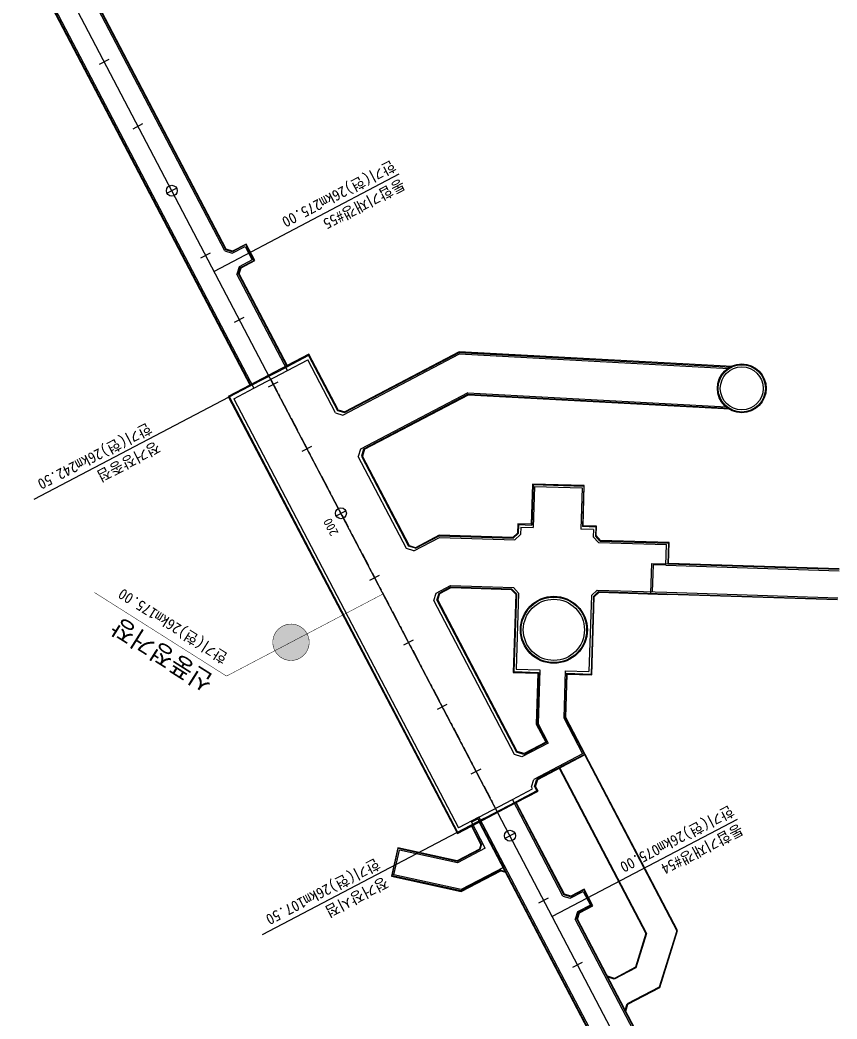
# Model space of a CAD drawing. Header units: millimetres. Extents: x 191137 to 192028, y 543444 to 545391.
# Drawn here: x 191562 to 191786.5, y 544416.2 to 544690.5 of the extents above; entities that cross this region are included whole.
import ezdxf

# ---------------------------------------------------------------- set-up
doc = ezdxf.new("R2010")
doc.units = ezdxf.units.MM
doc.set_wipeout_variables(frame=1)
doc.linetypes.add('CENTER', pattern=[2, 1.25, -0.25, 0.25, -0.25])
for name, color, linetype in [('A-01-2__보조측점심볼', 7, 'Continuous'), ('A-01-2__선형', 7, 'Continuous'), ('A-01-2__선형중심선', 7, 'Continuous'), ('A-01-2__주측점심볼', 7, 'Continuous'), ('A-01-2__측점문자', 7, 'Continuous'), ('CR-LEAL', 1, 'Continuous'), ('CR-LEAT', 3, 'Continuous'), ('CS-CONC-MAJR', 2, 'Continuous'), ('CS-EXCV', 3, 'E-DIGLN01'), ('CZ-CNTL', 1, 'CENTER'), ('CZ-LEAL', 1, 'Continuous'), ('CZ-LEAT', 3, 'Continuous'), ('통합L', 1, 'Continuous'), ('통합기재갱hide', 1, 'Continuous'), ('통합기재갱T', 1, 'Continuous')]:
    doc.layers.add(name, color=color, linetype=linetype)
doc.layers.add('가림용해치-255', color=7, linetype='Continuous', true_color=0xffffff)
doc.styles.add('G1', font='GulimChe.ttf')
doc.styles.add('굴림체', font='GulimChe.ttf')
doc.linetypes.add('E-DIGLN01', pattern='A,0.9,-0.2,[19,kscals.shx,S=0.1,R=180,X=0,Y=0],0.9', length=2)

msp = doc.modelspace()

# ---------------------------------------------------------------- hatches: boundary and pattern name
at = {"layer": 'CZ-LEAL'}
msp.add_hatch(color=256, dxfattribs=at).paths.add_polyline_path([(191632.0461949473, 544517.3445378131), (191640.9018048904, 544521.9897689739, 0.4975051414159268), (191633.0333842957, 544523.2951125321, 0.3355537940744049)])
at = {"layer": '가림용해치-255', "true_color": 0xffffff}
h = msp.add_hatch(color=7, dxfattribs=at)
h.dxf.hatch_style = 1
edge = h.paths.add_edge_path()
edge.add_line((191632.0461949473, 544517.3445378131), (191640.9018048902, 544521.9897689738))
edge.add_arc((191636.4740036179, 544519.6671463418), 5.000000000021971, 313.48177936068726, 387.6794545584418, ccw=False)
edge.add_arc((191636.4740036179, 544519.6671463418), 4.999999999975211, 207.6792720576265, 313.48177936068726, ccw=False)

# ---------------------------------------------------------------- linework, layer by layer
at = {"layer": 'A-01-2__보조측점심볼', "color": 1}
for p, q in [((191583.8246119005, 544678.3723680945), (191586.4812949194, 544679.7659373743)), ((191593.1150737647, 544660.6611479685), (191595.7717567836, 544662.0547172482)), ((191602.405535629, 544642.9499278426), (191605.0622186478, 544644.3434971223)), ((191611.6959974932, 544625.2387077167), (191614.3526805121, 544626.6322769965)), ((191620.9864593574, 544607.5274875907), (191623.6431423763, 544608.9210568704)), ((191630.2769212216, 544589.8162674648), (191632.9336042405, 544591.2098367446)), ((191639.5673830858, 544572.1050473388), (191642.2240661047, 544573.4986166186)), ((191648.85784495, 544554.3938272129), (191651.5145279689, 544555.7873964926)), ((191658.1483068142, 544536.6826070871), (191660.8049898331, 544538.0761763668)), ((191667.4387686785, 544518.9713869609), (191670.0954516974, 544520.3649562406)), ((191676.7292305427, 544501.260166835), (191679.3859135616, 544502.6537361147)), ((191686.0196924069, 544483.5489467093), (191688.6763754258, 544484.942515989)), ((191695.3101542711, 544465.8377265831), (191697.9668372899, 544467.2312958628)), ((191704.6006161353, 544448.1265064572), (191707.2572991542, 544449.5200757369)), ((191713.8910779995, 544430.4152863313), (191716.5477610184, 544431.808855611))]:
    msp.add_line(p, q, dxfattribs=at)
at = {"layer": 'A-01-2__주측점심볼', "color": 1}
for centre in [(191603.7338771384, 544643.6467124826), (191650.1861864595, 544555.0906118527), (191696.6384957805, 544466.534511223)]:
    msp.add_circle(centre, 1.5, dxfattribs=at)
at = {"layer": 'CR-LEAL'}
for p, q in [((191626.744367676, 544590.7863509398), (191565.8677192625, 544558.8533627853)), ((191689.4549854315, 544471.2356151786), (191628.5783370179, 544439.3026270245))]:
    msp.add_line(p, q, dxfattribs=at)
at = {"layer": 'CS-CONC-MAJR'}
for p, q in [((191650.7091680619, 544582.0147162013), (191682.76565706, 544598.8300220594)), ((191651.1710323359, 544582.70867925), (191682.677327517, 544599.2353796622)), ((191682.677327517, 544599.2353796622), (191757.4251560205, 544595.1955751138)), ((191682.76565706, 544598.8300220594), (191756.7856930366, 544594.8295516277)), ((191641.3097793448, 544598.4266715423), (191635.4030874115, 544595.3283025528)), ((191635.5133957588, 544594.2569138852), (191641.0658632882, 544597.16947364)), ((191648.6840419119, 544582.6462730864), (191641.065863288, 544597.16947364)), ((191641.3097793448, 544598.4266715423), (191649.2385613095, 544583.3113406603)), ((191625.4848041045, 544590.1256439793), (191619.5781121695, 544587.0272749889)), ((191620.7510937281, 544586.5133140252), (191626.3035612592, 544589.4258737809)), ((191685.0843075764, 544588.1893849905), (191655.5866604781, 544572.7163256025)), ((191685.1726371202, 544587.784027388), (191656.420143221, 544572.7018398432)), ((191685.0843075764, 544588.1893849905), (191756.2190842573, 544584.3448506542)), ((191685.1726371202, 544587.784027388), (191756.8153863642, 544583.9120392771)), ((191648.6840419118, 544582.6462730864), (191650.7091680619, 544582.0147162013)), ((191649.2385613094, 544583.3113406602), (191651.1710323359, 544582.70867925)), ((191655.5866604781, 544572.7163256025), (191654.9551035911, 544570.6911994464)), ((191656.420143221, 544572.7018398432), (191655.8174818088, 544570.7693688117)), ((191668.2172377245, 544545.4084326208), (191654.9551035912, 544570.6911994464)), ((191655.8174818089, 544570.7693688117), (191668.7717571221, 544546.0735001947)), ((191703.0054941455, 544562.9536162483), (191702.654729803, 544551.8591597782)), ((191703.0054941455, 544562.9536162483), (191716.8985522482, 544562.5143708106)), ((191703.3894941831, 544562.4412258005), (191703.0324097623, 544551.1468692136)), ((191703.3894941832, 544562.4412258005), (191716.4829518194, 544562.0272606756)), ((191716.4829518193, 544562.0272606756), (191716.1258673987, 544550.7329040885)), ((191716.8985522481, 544562.5143708106), (191716.5477879057, 544551.4199143399)), ((191699.0065526753, 544551.974501206), (191698.9292432074, 544549.5292511528)), ((191699.0065526753, 544551.974501206), (191702.654729803, 544551.8591597782)), ((191697.5387745318, 544548.2240105106), (191698.9292432074, 544549.5292511528)), ((191697.97443851, 544547.810036613), (191699.5210899706, 544549.2618869)), ((191699.5841327512, 544551.2558905631), (191699.5210899706, 544549.2618869)), ((191699.5841327512, 544551.2558905631), (191703.0324097624, 544551.1468692131)), ((191719.5741444098, 544550.6238827385), (191716.1258673987, 544550.7329040885)), ((191720.1959650334, 544551.304572912), (191716.5477879057, 544551.4199143399)), ((191719.5741444098, 544550.6238827385), (191719.5111016292, 544548.6298790759)), ((191720.1959650334, 544551.304572912), (191720.1186555654, 544548.8593228596)), ((191670.2423638693, 544544.7768757368), (191677.2725051293, 544548.4645526832)), ((191670.7042281429, 544545.4708387853), (191677.1799231101, 544548.8676796397)), ((191677.1799231101, 544548.8676796397), (191697.5387745317, 544548.2240105106)), ((191677.2725051293, 544548.4645526832), (191697.97443851, 544547.810036613)), ((191720.9629519169, 544547.0832276146), (191719.5111016292, 544548.6298790759)), ((191721.4238962082, 544547.468854183), (191720.1186555654, 544548.8593228596)), ((191720.9625154007, 544547.0832414157), (191739.6536128187, 544546.4923002989)), ((191721.4234596921, 544547.4688679841), (191740.1660032666, 544546.8763003366)), ((191739.4734905886, 544540.7951469712), (191739.6536128187, 544546.4923002989)), ((191740.1660032666, 544546.8763003366), (191739.9858810366, 544541.1791470088)), ((191670.2423638693, 544544.7768757368), (191668.2172377245, 544545.4084326208)), ((191670.7042281429, 544545.4708387853), (191668.7717571221, 544546.0735001947)), ((191735.4881284414, 544541.3213487685), (191735.2290052337, 544533.1254439952)), ((191735.4881284414, 544541.3213487685), (191739.9858810366, 544541.1791470088)), ((191739.9858810366, 544541.1791470088), (191787.0600873544, 544539.6908403796)), ((191735.9752385764, 544540.9057483396), (191735.7413956815, 544533.5094440274)), ((191739.474034159, 544540.7951297855), (191735.9752385764, 544540.9057483396)), ((191739.4734905886, 544540.7951469712), (191787.0402933872, 544539.2912663226)), ((191675.6960594195, 544531.1509003754), (191676.3276163035, 544533.1760265204)), ((191676.3276163035, 544533.1760265204), (191680.30456624, 544535.2621448579)), ((191676.5584376372, 544531.2290697406), (191677.1610990463, 544533.1615407616)), ((191677.1610990463, 544533.1615407616), (191680.3971482598, 544534.8590179019)), ((191680.30456624, 544535.2621448578), (191697.5604733845, 544534.7165789764)), ((191680.3971482598, 544534.8590179019), (191697.0995290931, 544534.3309524083)), ((191698.4047697359, 544532.940483732), (191697.0995290931, 544534.3309524083)), ((191699.012323672, 544533.1699275151), (191697.5604733845, 544534.7165789764)), ((191698.4047697359, 544532.9404837316), (191697.7298968699, 544511.5946776557)), ((191699.0123236721, 544533.1699275151), (191698.3517174934, 544512.275367829)), ((191720.5489867918, 544533.989769978), (191719.0023353304, 544532.5379196906)), ((191720.9846507701, 544533.5757960803), (191719.5941820938, 544532.2705554375)), ((191720.5485502741, 544533.9897837816, -2.60724919e-08), (191739.7393979853, 544533.3830424686, -2.08562538e-08)), ((191720.9842142523, 544533.5758098835, -2.60724919e-08), (191739.7267578288, 544532.9832422354, -2.1842516e-08)), ((191739.7267578269, 544532.9832422293), (191786.6543111187, 544531.4995722068)), ((191739.7393979834, 544533.3830424626), (191786.6741050826, 544531.8991462637)), ((191697.9002629731, 544488.8210841217), (191675.6960594195, 544531.1509003754)), ((191676.5584376372, 544531.2290697406), (191698.4547823708, 544489.4861516954)), ((191719.0023353304, 544532.5379196906), (191718.341729152, 544511.6433600048)), ((191719.5941820938, 544532.2705554375), (191718.9193092279, 544510.9247493618)), ((191697.7298968699, 544511.5946776557), (191704.4760892877, 544511.3813888158)), ((191698.3517174934, 544512.275367829), (191704.8480347658, 544512.0699790871)), ((191704.4760892877, 544511.381388816), (191704.0269728009, 544497.1761156148)), ((191704.8480347658, 544512.0699790873), (191704.3797088878, 544497.2571248817)), ((191711.8445388464, 544511.8487763485), (191711.4344306268, 544498.8773102188)), ((191712.1722437766, 544511.1380658036), (191711.7871667138, 544498.9583194859)), ((191711.8445388464, 544511.8487763485), (191718.341729152, 544511.6433600048)), ((191712.1722437766, 544511.1380658034), (191718.9193092279, 544510.9247493618)), ((191704.0269728009, 544497.1761156148, -1.45432627e-08), (191706.6760977819, 544492.1258568453, -1.45402297e-08)), ((191704.3797088878, 544497.2571248817, 1.15306653e-08), (191707.1486272155, 544491.9784935724, -1.65135149e-08)), ((191711.4344306268, 544498.8773102188, 1.15311881e-08), (191716.5992158907, 544489.0312281123, -3.37435744e-08)), ((191711.7871667138, 544498.9583194859, 1.21051452e-08), (191717.0717453246, 544488.8838648394, -1.45410916e-08)), ((191707.1486272155, 544491.9784935724), (191699.9253891237, 544488.1895272351)), ((191706.6760977819, 544492.1258568453, -1.45402297e-08), (191700.4547576022, 544488.8624383874)), ((191699.9253891237, 544488.1895272351), (191697.9002629732, 544488.8210841217)), ((191700.4547576022, 544488.8624383874), (191698.4547823707, 544489.4861516954)), ((191716.5992158907, 544489.0312281123), (191703.1770507295, 544481.9906001666)), ((191717.0717453246, 544488.8838648394, -1.45410916e-08), (191704.0315853688, 544482.0436186123)), ((191717.0716387527, 544488.8840692124), (191742.4683648738, 544440.4680688037)), ((191710.252819005, 544485.3072413839), (191734.1679745289, 544439.7156885944)), ((191702.5454938449, 544479.9654740212), (191703.1770507295, 544481.9906001666)), ((191703.4078720626, 544480.0436433865), (191704.0315853688, 544482.0436186123)), ((191697.2949663214, 544476.4772996102), (191702.8474338513, 544479.3898593653)), ((191704.020405746, 544478.8759168253), (191698.1137138121, 544475.7775478354)), ((191702.8474338513, 544479.3898593653), (191702.5454938448, 544479.9654740212)), ((191703.4078720626, 544480.0436433865), (191704.020405746, 544478.8759168253)), ((191688.0848182429, 544471.6460950176), (191682.5326654217, 544468.7337003436)), ((191689.8385532149, 544463.1369696883), (191685.959785439, 544470.5314041185)), ((191687.8699625234, 544471.1946236477), (191686.0991423651, 544470.2657358156)), ((191694.8616248901, 544457.867239891), (191687.7305938383, 544471.4602857823)), ((191695.2155046667, 544458.0530057953), (191688.0848182429, 544471.6460950176)), ((191686.0700841221, 544469.4600338741), (191682.2887385707, 544467.4765202716)), ((191688.8322657553, 544464.1942453168), (191686.0700841221, 544469.4600338741)), ((191688.8322657553, 544464.1942453168), (191688.3886072207, 544462.7716268317)), ((191691.9872483106, 544464.2073514892), (191691.6330321321, 544464.021526576)), ((191664.2903701513, 544455.5182794826), (191665.9334139779, 544463.0409390511)), ((191664.7558414717, 544455.7748656279), (191666.2495176775, 544462.6136470537)), ((191682.1498398545, 544459.4990669015), (191665.9334139779, 544463.0409390511)), ((191682.1996116883, 544459.1299451463), (191666.2495176775, 544462.6136470537)), ((191688.3886072207, 544462.7716268317), (191682.1498398545, 544459.4990669015)), ((191689.8385532149, 544463.1369696883), (191682.1996116883, 544459.1299451463)), ((191692.8234604216, 544462.6133786831), (191692.4692442428, 544462.4275537698)), ((191694.8613368426, 544457.8670887949), (191683.1950483599, 544451.7475100418)), ((191694.1383589138, 544457.0926193551), (191683.2448201935, 544451.3783882865)), ((191694.1383589138, 544457.0926193551), (191695.4884429484, 544456.6715814517)), ((191694.8616248901, 544457.867239891), (191695.2155046667, 544458.0530057953)), ((191683.2448201935, 544451.3783882865), (191664.2903701513, 544455.5182794826)), ((191683.1950483599, 544451.7475100418), (191664.7558414717, 544455.7748656279)), ((191734.1679745289, 544439.7156885944, -1.17677853e-08), (191731.2346089492, 544430.3096704617, 2.6619262e-09)), ((191742.4683648738, 544440.4680688037, -1.17629875e-08), (191737.6358843968, 544424.9724213106, 2.6618993e-09)), ((191731.2346089492, 544430.3096704617, 2.6634087e-09), (191725.2898262515, 544427.1913208095, 2.6617366e-09)), ((191725.2898262515, 544427.1913208095, 2.661363e-09), (191723.2647001014, 544427.8228776767, 2.661363e-09)), ((191737.6358843986, 544424.9724213115, -1.21028894e-08), (191728.8666540802, 544420.372501062, -1.21044919e-08)), ((191728.235097213, 544418.3473749119), (191728.8666540802, 544420.372501062, 2.6607188e-09))]:
    msp.add_line(p, q, dxfattribs=at)
at = {"layer": 'CS-CONC-MAJR', "flags": 128}
for points in [[(191345.3309383942, 545124.2074633411), (191625.484921288, 544590.125419551)], [(191345.4993535594, 545124.747496981), (191626.3036702238, 544589.4256650368)], [(191618.2796187548, 544627.1111694806), (191437.2091153835, 544972.3017090249)], [(191635.5132908551, 544594.2571128568), (191621.6247833881, 544620.7339895251)], [(191711.1842373969, 544449.9989682212), (191697.2948623125, 544476.4774989043)], [(191688.0852416811, 544471.6460510843), (191772.39607622, 544310.9169321939)], [(191688.1955485967, 544470.5746651608), (191771.8560425802, 544311.0853473592)], [(191781.6059106855, 544315.7479723633), (191714.5294020303, 544443.6217882656)]]:
    msp.add_lwpolyline(points, dxfattribs=at)
at = {"layer": 'CS-CONC-MAJR'}
for points in [[(191437.6397477698, 544972.3418550391), (191618.5573628086, 544627.4427798967)], [(191622.0554157744, 544620.7741355391), (191635.4029742756, 544595.3285172035)], [(191698.1136015843, 544475.7777628135), (191711.4619814508, 544450.3305786373)], [(191714.9600344166, 544443.6619342796), (191781.7743258507, 544316.2880060032)]]:
    msp.add_lwpolyline(points, dxfattribs=at)
at = {"layer": 'CS-CONC-MAJR', "linetype": 'Continuous', "ltscale": 0.02}
for points in [[(191622.0554157744, 544620.7741355391), (191622.5975599371, 544622.544395355), (191626.3403510552, 544624.5076851734), (191624.0641878983, 544628.8469341041), (191620.3218362147, 544626.8838747919), (191618.5573628101, 544627.4427798962)], [(191618.2796187564, 544627.1111694804), (191620.2928843078, 544626.4734583136), (191623.8725465784, 544628.3511785147), (191625.82354357, 544624.6318222883), (191622.2433617949, 544622.7538295798), (191621.6247833881, 544620.7339895251)], [(191711.1842373985, 544449.9989682205), (191713.19750295, 544449.3612570543), (191716.7771652206, 544451.2389772553), (191718.7281622122, 544447.5196210288), (191715.1479804371, 544445.6416283204), (191714.5294020303, 544443.6217882656)], [(191714.9600344166, 544443.6619342796), (191715.5021785793, 544445.4321940956), (191719.2449696974, 544447.3954839138), (191716.9688065405, 544451.7347328446), (191713.2264548569, 544449.7716735324), (191711.4619814523, 544450.3305786367)]]:
    msp.add_lwpolyline(points, dxfattribs=at)
at = {"layer": 'CS-CONC-MAJR'}
for centre, radius in [((191760.3292338412, 544589.3803927553), 6.500001065433022), ((191760.3292338412, 544589.3803927553), 5.90000096708536), ((191708.6984540739, 544523.0843872884), 8.999999999999849), ((191708.6984540739, 544523.0843872884), 8.39999999999985)]:
    msp.add_circle(centre, radius, dxfattribs=at)
at = {"layer": 'CS-EXCV', "ltscale": 8}
for p, q in [((191641.4150388254, 544598.7641925665), (191635.4640688417, 544595.6425974227)), ((191649.4118486211, 544583.5191742773), (191641.4150388254, 544598.7641925665)), ((191682.6419956998, 544599.3975227032), (191651.2681119777, 544582.9402790302)), ((191757.7325637975, 544595.3391945253), (191682.6419956998, 544599.3975227032)), ((191625.1915611306, 544590.2541296141), (191619.2405911454, 544587.1325344695)), ((191656.665870251, 544572.6500601002), (191685.2079689375, 544587.621884347)), ((191685.2079689375, 544587.621884347), (191757.1055324189, 544583.7361246016)), ((191649.4118486211, 544583.5191742773), (191651.2681119777, 544582.9402790302)), ((191656.665870251, 544572.6500601002), (191656.086975002, 544570.7937967381)), ((191669.0304459642, 544546.1185254008), (191656.0869750019, 544570.7937967384)), ((191702.8506301148, 544563.1185924042), (191702.501129788, 544552.064115958)), ((191717.0635284041, 544562.669234841), (191702.8506301148, 544563.1185924042)), ((191716.7140280772, 544551.614758394), (191717.063528404, 544562.6692348412)), ((191698.8129726214, 544552.180721402), (191698.7319609368, 544549.6183725552)), ((191702.501129788, 544552.064115958), (191698.8129726214, 544552.180721402)), ((191697.4210492316, 544548.3878124814), (191698.7319609368, 544549.6183725552)), ((191720.4021852279, 544551.4981529502), (191716.7140280772, 544551.614758394)), ((191720.3211735439, 544548.9358041208), (191720.4021852279, 544551.4981529502)), ((191677.1428903024, 544549.0289304224), (191670.6384993741, 544545.6170370351)), ((191697.4206127154, 544548.3878262826), (191677.1428903024, 544549.0289304224)), ((191721.5517336335, 544547.6248923986), (191720.3211735439, 544548.9358041208)), ((191740.3309794225, 544547.0311643671), (191721.5517336335, 544547.6248923986)), ((191740.1495931768, 544541.2940310163), (191740.3309794225, 544547.0311643671)), ((191670.6384993741, 544545.6170370351), (191669.0304459642, 544546.1185254008)), ((191787.0660255384, 544539.810712597, -4.011862e-09), (191740.1495931768, 544541.2940310163, -4.0205663e-09)), ((191676.7950840878, 544531.3161162868), (191677.3442074569, 544533.0769142758)), ((191677.3442074569, 544533.0769142758), (191680.4341810672, 544534.6977671189)), ((191680.4341810673, 544534.6977671189), (191696.9716916677, 544534.1749141928)), ((191698.2022517571, 544532.8640024705), (191696.9716916677, 544534.1749141928)), ((191698.2022517571, 544532.8640024705), (191697.523676675, 544511.4010976175)), ((191721.1023760702, 544533.4119941094), (191719.7914643483, 544532.18143402)), ((191721.1019395524, 544533.4120079126, -2.60724919e-08), (191739.8819080772, 544532.8182570287, 4.1070191e-09)), ((191739.8828858752, 544532.858246103, 1.61914589e-08), (191739.8816218594, 544532.8182660778, 1.63845321e-08)), ((191739.8828858751, 544532.858246103, 1.61914589e-08), (191739.8816218594, 544532.8182660778, 1.63845321e-08)), ((191739.8828858749, 544532.8582460966), (191786.6483729314, 544531.3796999895, -4.0205662e-09)), ((191698.6280696825, 544489.6939853122), (191676.7950840878, 544531.3161162868)), ((191719.1128892662, 544510.7185291669), (191719.7914643483, 544532.18143402)), ((191697.523676675, 544511.4010976175), (191704.3098491162, 544511.186544762)), ((191704.3098491162, 544511.1865447622), (191703.8657220182, 544497.1390828072)), ((191711.9484174964, 544498.9953522934), (191712.3258437915, 544510.9331096245)), ((191712.3258437915, 544510.9331096244), (191719.1128892662, 544510.7185291669)), ((191703.8657220182, 544497.1390828072, -1.48191465e-08), (191706.4600843264, 544492.1932229132, -1.62623615e-08)), ((191717.28775878, 544488.8164987714, 3.70452751e-08), (191711.9484174964, 544498.9953522934, -4.0620645e-09)), ((191706.4600843264, 544492.1932229132), (191700.5518372442, 544489.0940381676)), ((191700.5518372442, 544489.0940381676), (191698.6280696825, 544489.6939853122)), ((191704.2773123986, 544481.9918388692), (191717.28775878, 544488.8164987714)), ((191742.6408405168, 544440.483702677, 1.48873038e-08), (191717.2876522066, 544488.8167031454, 1.48873038e-08)), ((191710.185452939, 544485.0912279278), (191733.9954988856, 544439.7000547198)), ((191703.6773652556, 544480.0680713131), (191704.2773123986, 544481.9918388692)), ((191704.3579267699, 544478.7706573447), (191703.6773652556, 544480.0680713131)), ((191682.1834790901, 544467.1389992476), (191686.0445251323, 544469.1643199278)), ((191686.0445251323, 544469.1643199278), (191688.6597901117, 544464.1786114438)), ((191688.6597901117, 544464.1786114438), (191688.238752189, 544462.8285273473)), ((191665.8027048516, 544463.1923164746), (191664.1084492695, 544455.4351844)), ((191682.1327752257, 544459.6256229319), (191665.8027048516, 544463.1923164746)), ((191688.238752189, 544462.8285273473), (191682.1327752257, 544459.6256229319)), ((191683.261884822, 544451.251832256), (191694.0999894231, 544456.9369852284)), ((191664.1084492695, 544455.4351844), (191683.261884822, 544451.251832256)), ((191733.9954988856, 544439.7000547198, -1.17690807e-08), (191731.1015954336, 544430.42057434, 2.6666817e-09)), ((191737.7688979126, 544424.861517432, 2.6650175e-09), (191742.6408405168, 544440.483702677, 2.8663055e-09)), ((191731.1015954335, 544430.4205743399, 2.6620106e-09), (191725.3242872725, 544427.3900738473, 2.6620106e-09)), ((191725.3242872725, 544427.3900738473, 2.6619434e-09), (191723.4033299494, 544427.9891445712, 2.6608321e-09)), ((191729.0497624913, 544420.2878745781, -1.21030493e-08), (191737.7688979143, 544424.8615174328, -1.21042095e-08)), ((191728.4506917673, 544418.3669172549), (191729.0497624913, 544420.2878745781, 2.8199121e-09))]:
    msp.add_line(p, q, dxfattribs=at)
at = {"layer": 'CS-EXCV', "ltscale": 3}
for p, q in [((191688.659790112, 544464.1786114438), (191688.2387521893, 544462.8285273474)), ((191694.0999894231, 544456.9369852284), (191695.3775391301, 544456.538567918))]:
    msp.add_line(p, q, dxfattribs=at)
at = {"layer": 'CS-EXCV', "ltscale": 8, "flags": 128}
for points in [[(191278.6058182797, 545247.084028664), (191278.9923130241, 545246.3972459771), (191279.9555718763, 545244.684596965), (191280.9337148741, 545242.9434637855), (191281.9109871831, 545241.2018417518), (191282.887388559, 545239.4597312999), (191283.8629187575, 545237.7171328653), (191284.837577535, 545235.9740468835), (191285.8113646476, 545234.2304737901), (191286.7842798522, 545232.486414021), (191287.7563229051, 545230.7418680125), (191288.7274935636, 545228.9968362004), (191289.6977915849, 545227.2513190211), (191290.6672167262, 545225.5053169111), (191291.6357687455, 545223.7588303068), (191292.6034474003, 545222.011859645), (191293.570252449, 545220.2644053618), (191294.5361836495, 545218.5164678954), (191295.5012407609, 545216.7680476808), (191296.4654235414, 545215.0191451568), (191297.4287317501, 545213.26976076), (191298.3911651463, 545211.519894928), (191299.3527234894, 545209.7695480977), (191300.3134065388, 545208.0187207073), (191301.2732140545, 545206.267413194), (191302.2321457964, 545204.5156259962), (191303.190201525, 545202.7633595511), (191304.1473810008, 545201.0106142974), (191305.103683984, 545199.2573906732), (191306.0591102361, 545197.5036891166), (191307.0136595181, 545195.7495100657), (191307.9673315911, 545193.9948539601), (191308.920126217, 545192.2397212376), (191309.8720431575, 545190.484112337), (191310.8230821745, 545188.7280276977), (191311.7732430303, 545186.9714677584), (191312.7225254876, 545185.2144329578), (191313.6709293087, 545183.4569237361), (191314.6184542568, 545181.6989405319), (191315.5651000948, 545179.9404837854), (191316.5108665862, 545178.1815539352), (191317.4557534944, 545176.4221514221), (191318.3997605834, 545174.6622766854), (191319.3428876169, 545172.9019301652), (191320.2851343594, 545171.1411123014), (191321.2265005752, 545169.3798235345), (191322.166986029, 545167.6180643046), (191323.1065904856, 545165.8558350521), (191324.0453137102, 545164.0931362177), (191324.9831554681, 545162.3299682422), (191325.9201155248, 545160.5663315664), (191326.856193646, 545158.8022266309), (191327.7913895979, 545157.0376538764), (191328.7257031464, 545155.2726137452), (191329.6591340583, 545153.507106677), (191330.5916820998, 545151.7411331149), (191331.5233470381, 545149.9746934994), (191332.4541286402, 545148.2077882721), (191333.3840266733, 545146.4404178751), (191334.3130408346, 545144.6725828839), (191335.2418502124, 545142.9029882994), (191345.2024527612, 545123.9142203665), (191345.2467308116, 545123.9374465212), (191625.2147894256, 544590.2098464493)], [(191618.6962348356, 544627.6085851046), (191437.855063963, 544972.361928046)], [(191622.2707319676, 544620.7942085462), (191622.7973198581, 544622.5136725662), (191626.5023611469, 544624.4571606236), (191624.114712448, 544629.0089441959), (191620.4101348342, 544627.0656993604), (191618.696234837, 544627.6085851041)], [(191635.4872970986, 544595.5983143306), (191622.2707319676, 544620.7942085462)], [(191698.3715343044, 544475.6304812556), (191704.3579267699, 544478.7706573447)], [(191711.6008534777, 544450.4963838451), (191698.3837335831, 544475.6933356551)], [(191688.134571281, 544470.2603624508), (191771.5860257602, 544311.1695549418), (191771.4974696596, 544311.1231026325), (191781.1114565274, 544292.795118492), (191781.415697419, 544292.2151168067), (191782.3446303102, 544290.4441674084), (191783.2734296282, 544288.6733227432), (191784.2020489266, 544286.9025584561), (191785.1304417652, 544285.1318502071), (191786.0585617092, 544283.3611736716), (191786.9863623257, 544281.5905045485), (191787.9137971824, 544279.8198185613), (191788.8408198458, 544278.049091462), (191789.7673838799, 544276.2782990346), (191790.6934428434, 544274.5074170996), (191791.6189502877, 544272.7364215178), (191792.5438597572, 544270.9652881913), (191793.4681247851, 544269.1939930707), (191794.3916988922, 544267.4225121582), (191795.3145355872, 544265.6508215063), (191796.2365883613, 544263.8788972305), (191797.1578106909, 544262.1067155034), (191798.0781560318, 544260.3342525663), (191798.9975778212, 544258.5614847271), (191799.9160294734, 544256.7883883673), (191800.8334643797, 544255.0149399457), (191801.7498359073, 544253.2411159998), (191802.6650973964, 544251.4668931518), (191803.5792021601, 544249.6922481117), (191804.4921034832, 544247.9171576797), (191805.4037546193, 544246.1415987533), (191806.3141087914, 544244.3655483272), (191807.2231191899, 544242.5889835003), (191808.1307389715, 544240.8118814775), (191809.0369212583, 544239.0342195744), (191809.941619137, 544237.2559752205), (191810.8447856568, 544235.4771259665), (191811.7463738309, 544233.6976494809), (191812.6463366332, 544231.9175235622), (191813.5446269989, 544230.1367261376), (191814.4411978235, 544228.3552352692), (191815.3360015931, 544226.5730298939), (191816.2303168419, 544224.7874347639), (191817.1214776193, 544223.0036630554), (191818.0107299116, 544221.2191112736), (191818.8980261849, 544219.4337586492), (191819.7833192841, 544217.6475837253), (191820.6665616457, 544215.860565946), (191821.547705933, 544214.0726843793), (191822.4267045998, 544212.2839186048), (191823.3035101523, 544210.4942481838), (191824.1780750241, 544208.7036529225), (191825.0503515816, 544206.9121128636), (191825.9202921865, 544205.1196081642), (191826.787849195, 544203.3261191021), (191827.652974732, 544201.5316265484), (191828.5156212423, 544199.7361108325), (191829.3757407357, 544197.9395533144), (191830.2332854219, 544196.1419350707), (191831.0882074802, 544194.3432373811), (191831.9404589206, 544192.5434420267), (191832.7899918378, 544190.7425307635), (191833.6367582255, 544188.9404857216), (191834.4807100877, 544187.1372891769), (191835.3217993685, 544185.3329237096), (191836.1599780127, 544183.5273720815), (191836.9951979344, 544181.7206173126), (191837.8274109974, 544179.9126427334), (191838.6565690502, 544178.1034319176), (191839.4826239936, 544176.2929685445), (191840.3055275993, 544174.4812368045), (191841.1252317073, 544172.6682209782), (191841.9416881037, 544170.8539057145), (191842.7552800336, 544169.0373125593), (191843.2448986223, 544167.939827101), (191844.0531494877, 544166.1209952225), (191844.8576638058, 544164.3016652401), (191845.6588689335, 544162.4808754892), (191846.4567621878, 544160.6586320673), (191847.2513409658, 544158.834940919), (191848.0426026458, 544157.0098080607), (191848.8305445902, 544155.183239577), (191849.6151641859, 544153.3552415255), (191850.3964588614, 544151.5258198967), (191851.1744260281, 544149.6949807525), (191851.9490631059, 544147.8627301648), (191852.7203675445, 544146.0290741656), (191853.4883367999, 544144.1940188028), (191854.2529683147, 544142.3575701872), (191855.014259575, 544140.5197343568), (191855.7722080477, 544138.6805174262), (191856.526811244, 544136.839925436), (191857.2780666701, 544134.9979644673), (191858.0259718391, 544133.1546406182), (191858.7705242489, 544131.3099600563), (191859.5117214988, 544129.4639287285), (191860.2495610857, 544127.6165528697), (191860.9840405889, 544125.7678385404), (191861.7151576009, 544123.9177917999), (191862.4429096646, 544122.0664188669), (191863.1672944053, 544120.2137257818), (191863.8883094082, 544118.3597187205), (191864.6059522956, 544116.5044037976), (191865.3202207195, 544114.647787083), (191866.0311122875, 544112.7898747954), (191866.7386246494, 544110.930673077), (191867.4427554975, 544109.0701879921), (191868.1435024663, 544107.2084257904), (191868.8408632623, 544105.3453925665), (191869.5348355818, 544103.4810944739), (191870.2254171019, 544101.6155377525), (191870.913230868, 544099.747029811), (191871.136328654, 544099.1387051782), (191871.8197237249, 544097.2683957971), (191872.4992386806, 544095.3984233193), (191873.1755348973, 544093.5271239745), (191873.8486577473, 544091.6545201709), (191874.5186527273, 544089.7806342721), (191875.1855655157, 544087.9054884244), (191875.8494419811, 544086.0291045218), (191876.5103281532, 544084.1515042745), (191877.168270188, 544082.2727092952), (191877.8233144651, 544080.3927408117), (191878.4755074808, 544078.5116199618), (191879.1248958567, 544076.6293677549), (191879.7715263943, 544074.7460049065), (191880.4154460271, 544072.8615519648), (191881.0567017992, 544070.9760293638), (191881.6953409198, 544069.0894572544), (191882.3314106997, 544067.2018556799), (191882.9649585912, 544065.3132444511), (191883.5960321363, 544063.4236432886), (191884.2246790546, 544061.5330715541), (191884.8509470673, 544059.6415487686), (191885.4748841562, 544057.7490938244), (191886.0965382312, 544055.8557259828), (191886.7159574658, 544053.9614638486), (191887.3331900296, 544052.0663261758), (191887.9482841987, 544050.1703315272), (191888.5612884012, 544048.2734981235), (191889.1722510884, 544046.375844236), (191889.7812208255, 544044.4773878988), (191890.3882463586, 544042.578146695), (191890.9924870742, 544040.6809404), (191891.5957961002, 544038.7801109479), (191892.1973070054, 544036.8785497521), (191892.7970687405, 544034.9762741725), (191893.3951303251, 544033.0733014412), (191893.9915408461, 544031.1696486629), (191894.5863494547, 544029.2653328197), (191895.1796053647, 544027.360370774), (191895.7713578496, 544025.4547792723), (191896.3616562412, 544023.5485749473), (191896.9505499266, 544021.6417743233), (191897.5380883469, 544019.7343938184), (191898.1243209952, 544017.8264497478), (191898.7092974139, 544015.9179583282), (191899.2930671936, 544014.008935681), (191899.875679971, 544012.0993978356), (191900.4571854274, 544010.1893607322), (191901.0376332863, 544008.2788402288), (191901.6170733123, 544006.3678521003), (191902.1955553096, 544004.4564120453), (191902.7731291197, 544002.5445356881), (191903.3498446207, 544000.6322385833), (191903.9257517251, 543998.7195362204), (191904.5009003785, 543996.8064440261), (191905.0753405585, 543994.8929773667), (191905.649122273, 543992.9791515553), (191906.2222955588, 543991.0649818542), (191906.7949104803, 543989.1504834774), (191907.3670171284, 543987.2356715964), (191907.9386656187, 543985.320561342), (191908.5099060911, 543983.4051678098), (191909.080788707, 543981.4895060647), (191909.6513636498, 543979.5735911418), (191910.2216811227, 543977.6574380537), (191910.7917913478, 543975.7410617907), (191911.3617445643, 543973.82447733), (191911.9315910285, 543971.9076996336), (191912.5013810116, 543969.990743656), (191913.0711574485, 543968.0736490792), (191919.0490071001, 543947.9599941215), (191919.14486319, 543947.9884828916), (191930.7682814257, 543908.8791982073), (191930.5573980279, 543908.8165229128), (191936.5269837475, 543888.7306735852), (191936.6852236198, 543888.198241663), (191937.2546973851, 543886.2818793986), (191937.8237307543, 543884.3660508374), (191938.3921212675, 543882.4506959232), (191938.9596666148, 543880.5357548059), (191939.5261646193, 543878.6211679007), (191940.0914132199, 543876.7068759503), (191940.6552104539, 543874.7928200901), (191941.217354441, 543872.8789419084), (191941.7776430921, 543870.9651844584), (191942.3367884029, 543869.0483452182), (191942.8928466446, 543867.1343482829), (191943.4464435196, 543865.2203008957), (191943.9973772419, 543863.3061478932), (191944.5454460858, 543861.3918347765), (191945.0904482854, 543859.4773080954), (191945.6321820923, 543857.5625152986), (191946.1704457933, 543855.6474047232), (191946.7050375819, 543853.7319261141), (191947.2357557601, 543851.8160299768), (191947.7623985663, 543849.8996682719), (191948.2847643016, 543847.9827940521), (191948.8026512481, 543846.0653618559), (191949.3158577492, 543844.147327528), (191949.8241822201, 543842.228648299), (191950.3274231209, 543840.3092830213), (191950.8253790139, 543838.3891921015), (191951.3178486142, 543836.4683374665), (191951.8046307389, 543834.5466829354), (191952.2855244407, 543832.6241938879), (191952.7603289504, 543830.7008376975), (191953.2288437949, 543828.7765834824), (191953.6908687838, 543826.8514023991), (191954.1462040947, 543824.9252675496), (191954.5946503093, 543822.9981541083), (191955.0360084557, 543821.0700394415), (191955.470080108, 543819.1409029968), (191955.8966674148, 543817.2107265155), (191956.3155731754, 543815.279494061), (191956.7266009299, 543813.3471919955), (191957.1295550144, 543811.4138091385), (191957.5242406551, 543809.4793367604), (191957.9104640546, 543807.543768635), (191958.288032469, 543805.6071011573), (191958.6567543317, 543803.6693332415), (191959.0164393055, 543801.7304666126), (191959.3668984359, 543799.790505588), (191959.7079442212, 543797.8494573203), (191960.039390739, 543795.9073317539), (191960.3610537684, 543793.9641416235), (191960.6727508824, 543792.0199026507), (191960.9743016038, 543790.0746333705), (191961.2655275036, 543788.1283553402), (191961.5462523439, 543786.1810930823), (191961.8163022106, 543784.2328741049), (191962.0755056421, 543782.2837289765), (191962.3236937724, 543780.333691302), (191962.5607004668, 543778.3827977872), (191962.7863624757, 543776.4310881541), (191963.0005195602, 543774.4786053088), (191963.2030146588, 543772.5253951725), (191963.3936940201, 543770.5715068132), (191963.5724073587, 543768.6169923703), (191963.7392466243, 543766.6591067945), (191963.8418245451, 543765.3747044195), (191963.9872869545, 543763.4168322138), (191964.1194640656, 543761.4614316302), (191964.2386023326, 543759.505193316), (191964.3446964599, 543757.5482042269), (191964.437741732, 543755.5905513406), (191964.517734014, 543753.6323216595), (191964.5846697504, 543751.6736022192), (191964.6385459668, 543749.7144800613), (191964.679360268, 543747.7550422793), (191964.7071108406, 543745.7953759414), (191964.721796451, 543743.8355681439), (191964.7234164466, 543741.8757060065), (191964.7119707552, 543739.9158766057), (191964.6874598858, 543737.956167073), (191964.6498849276, 543735.9966644899), (191964.5992475505, 543734.0374559481), (191964.5355500052, 543732.0786285257), (191964.4587951227, 543730.1202692798), (191964.3689863142, 543728.1624652466), (191964.2661275715, 543726.2053034469), (191964.1502234652, 543724.2488708483), (191964.0212791474, 543722.293254418), (191963.8793003493, 543720.3385410751), (191963.7242933796, 543718.3848176785), (191963.5562651298, 543716.4321710849), (191963.3752230643, 543714.4806880426), (191963.181175233, 543712.5304553192), (191962.9741302584, 543710.5815595754), (191962.7540973422, 543708.634087425), (191962.5210862645, 543706.68812543), (191962.2751073803, 543704.7437600686), (191962.0161716244, 543702.8010777765), (191961.7442905017, 543700.8601648695), (191961.4594760966, 543698.9211076165), (191961.1617410696, 543696.983992212), (191960.8510986519, 543695.0489047403), (191960.5275626474, 543693.1159311904), (191960.191147441, 543691.1851575047), (191959.8418679791, 543689.2566694648), (191959.4797397875, 543687.3305527939), (191959.1047789619, 543685.4068931026), (191958.7170021625, 543683.4857758635), (191958.316426632, 543681.5672864992), (191957.9030701643, 543679.6515102313), (191957.4769511365, 543677.7385322312), (191957.038088486, 543675.8284375153), (191956.5865017181, 543673.9213109772), (191956.1222109009, 543672.0172373686), (191955.6452366735, 543670.1163013307), (191955.1556002301, 543668.218587332), (191954.653323337, 543666.324179732), (191954.138428312, 543664.4331627064), (191953.6109380448, 543662.5456203202), (191953.0708759785, 543660.6616364607), (191952.5182661104, 543658.7812948418), (191951.9531330057, 543656.9046790501), (191951.3755017794, 543655.0318724844), (191950.7853981059, 543653.162958387), (191950.1828482129, 543651.2980198228), (191949.5678788738, 543649.4371396578), (191948.9405174301, 543647.5804006263), (191948.300791752, 543645.7278852134), (191947.6487302844, 543643.8796757901), (191946.9843619985, 543642.0358544716), (191946.30771643, 543640.1965032294), (191945.6188236443, 543638.3617037905), (191944.9177142601, 543636.5315377053), (191944.2044194407, 543634.7060863223), (191943.476222882, 543632.8785341114), (191943.277620996, 543632.3861285277), (191942.533833457, 543630.5628967537), (191941.7812577971, 543628.7500975615), (191941.0174820162, 543626.9414414018), (191940.2426657817, 543625.136932475), (191939.45697113, 543623.3365710506), (191938.6605622733, 543621.5403533886), (191937.8536055248, 543619.7482719371), (191937.0362691035, 543617.9603152492), (191936.2087230417, 543616.1764681299), (191935.3711390446, 543614.3967116715), (191934.5236903385, 543612.6210232611), (191933.6665515768, 543610.8493767082), (191932.7998986968, 543609.0817422607), (191931.9239088122, 543607.3180866921), (191931.0387601129, 543605.5583733951), (191930.144631703, 543603.8025623449), (191929.2417035865, 543602.0506103513), (191928.3301564697, 543600.3024709394), (191927.4101717172, 543598.5580945255), (191926.4819312813, 543596.8174285329), (191925.5456175469, 543595.0804173368), (191924.6014132974, 543593.3470024338), (191923.6495016215, 543591.6171224891), (191922.6900658786, 543589.8907134864), (191921.7232895282, 543588.167708617), (191920.7493561614, 543586.4480385358), (191919.7684494447, 543584.7316314385), (191918.7807529552, 543583.0184129503), (191917.7864502661, 543581.3083064395), (191916.7857247852, 543579.601232895), (191915.7787597967, 543577.8971111473), (191914.7657383876, 543576.1958578826), (191913.7468433546, 543574.4973876192), (191912.7222573184, 543572.8016130219), (191911.69216257, 543571.1084447635), (191910.6567410118, 543569.4177915364), (191909.616174379, 543567.7295605202), (191908.5706439212, 543566.0436569517), (191907.520330536, 543564.3599844362), (191906.465414839, 543562.6784451385), (191905.406077018, 543560.9989396244), (191904.3424968509, 543559.32136696), (191903.274853778, 543557.6456248899), (191902.2033269086, 543555.9716099047), (191901.1280948738, 543554.2992170624), (191900.0493360629, 543552.628340409), (191898.9672284929, 543550.9588728137), (191897.8819497506, 543549.29070592), (191896.793677251, 543547.62373058), (191895.7025880201, 543545.9578365493), (191894.6088589348, 543544.292912879), (191893.5126663441, 543542.628847365), (191892.41418652, 543540.9655272515), (191891.3151803317, 543539.3052283077), (191890.2124805066, 543537.6427923127), (191889.1080207583, 543535.9807601176), (191888.0019768541, 543534.3190164164), (191886.8945244799, 543532.6574454034), (191885.7858392729, 543530.9959308261), (191884.6760968589, 543529.334356045), (191883.5654728837, 543527.6726040846), (191882.4541430516, 543526.0105576903), (191881.3423421909, 543524.3481876452), (191869.7712711779, 543507.0477263998), (191869.9541394337, 543506.9254185872), (191832.3166806423, 543450.6518552791)], [(191715.1753506097, 544443.6820072866), (191715.7019385003, 544445.4014713066), (191719.4069797891, 544447.3449593643), (191717.0193310903, 544451.8967429365), (191713.3147534764, 544449.953498101), (191711.6008534792, 544450.4963838446)], [(191881.0196336914, 544106.446525864), (191880.5972527399, 544107.5875578782), (191879.8957958571, 544109.4719626189), (191879.1909139377, 544111.3550888896), (191878.4826093135, 544113.2369304601), (191877.7708843439, 544115.1174810624), (191877.055741365, 544116.9967345243), (191876.3371827401, 544118.8746846347), (191875.6152108658, 544120.7513251306), (191874.8898280923, 544122.6266499028), (191874.1610368421, 544124.5006526887), (191873.4288395299, 544126.3733272786), (191872.6932385562, 544128.2446675337), (191871.9542363841, 544130.1146671874), (191871.211835416, 544131.9833201614), (191870.4660381268, 544133.8506202254), (191869.7168470004, 544135.7165611607), (191868.9642644606, 544137.5811369303), (191868.2082930651, 544139.4443411976), (191867.4489352465, 544141.306167967), (191866.6861935668, 544143.1666109568), (191865.9200705116, 544145.0256641043), (191865.1505686393, 544146.8833212012), (191864.3776904774, 544148.7395761464), (191863.6014385947, 544150.5944227696), (191862.8218155386, 544152.4478549846), (191862.0388238921, 544154.2998666498), (191861.2524662542, 544156.1504516185), (191860.4627452062, 544157.9996038156), (191859.6696633924, 544159.847317049), (191858.8732233975, 544161.693585298), (191858.0734278859, 544163.5384023857), (191857.2702794693, 544165.3817622873), (191856.4637808082, 544167.2236588972), (191855.6539346032, 544169.0640860475), (191854.8407434972, 544170.9030377317), (191854.0246401947, 544172.7395401922), (191853.5280292914, 544173.8526990009), (191852.7066441169, 544175.6866929611), (191851.8816204342, 544177.5200462999), (191851.0534395987, 544179.3518108928), (191850.22215146, 544181.1820022975), (191849.38780587, 544183.0106362686), (191848.5504525556, 544184.8377290259), (191847.710141311, 544186.6632968237), (191846.8669218107, 544188.4873563483), (191846.0208436744, 544190.3099245648), (191845.1719564963, 544192.1310186447), (191844.3203098223, 544193.9506560062), (191843.4659531145, 544195.7688543805), (191842.6089358083, 544197.5856316802), (191841.7493072396, 544199.4010061471), (191840.887116753, 544201.214996114), (191840.0224135117, 544203.0276203968), (191839.1552467522, 544204.8388977522), (191838.2856656408, 544206.6488471732), (191837.4137190417, 544208.4574883615), (191836.5394561595, 544210.2648403873), (191835.6629257294, 544212.0709233617), (191834.7841767004, 544213.8757570164), (191833.9032578283, 544215.6793615386), (191833.0202178021, 544217.4817573044), (191832.1351053265, 544219.2829647043), (191831.2479688734, 544221.0830046462), (191830.3588570472, 544222.8818978042), (191829.4678183043, 544224.6796651881), (191828.5749008935, 544226.4763282539), (191827.6801532224, 544228.2719081633), (191826.7836234871, 544230.0664265248), (191825.8866529576, 544231.8573232039), (191824.9866717866, 544233.6498531869), (191824.0850522855, 544235.441387746), (191823.1818427958, 544237.2319482628), (191822.2770912272, 544239.0215569854), (191821.3708454244, 544240.8102362943), (191820.4631531683, 544242.5980086937), (191819.5540621769, 544244.3848968117), (191818.6436201064, 544246.1709233922), (191817.7318745525, 544247.9561112918), (191816.8188730511, 544249.7404834758), (191815.9046630785, 544251.5240630154), (191814.9892920548, 544253.3068730799), (191814.0728073437, 544255.0889369345), (191813.1552562538, 544256.8702779379), (191812.2366860399, 544258.6509195354), (191811.3171439052, 544260.4308852562), (191810.3966770027, 544262.2101987073), (191809.475332435, 544263.9888835746), (191808.5531572582, 544265.766963612), (191807.630198482, 544267.5444626427), (191806.7065030717, 544269.3214045535), (191805.7821179497, 544271.0978132893), (191804.8570899977, 544272.8737128526), (191803.9314660576, 544274.6491272959), (191803.0052929342, 544276.4240807215), (191802.0786173959, 544278.1985972733), (191801.1514861773, 544279.9727011381), (191800.2239459809, 544281.7464165378), (191799.2960434786, 544283.5197677262), (191798.3678253136, 544285.2927789878), (191797.4393381029, 544287.0654746307), (191796.5106284381, 544288.8378789854), (191795.5817428886, 544290.6100163991), (191794.6527280018, 544292.3819112342), (191793.7236303068, 544294.1535878624), (191792.7944963151, 544295.9250706625), (191791.8653725234, 544297.6963840153), (191791.5610789727, 544298.2764860907), (191781.947089534, 544316.6044751323), (191781.8585334333, 544316.558022823), (191715.1753506098, 544443.6820072866)]]:
    msp.add_lwpolyline(points, dxfattribs=at)
at = {"layer": 'CS-EXCV', "ltscale": 8}
for centre, radius in [((191760.3292338412, 544589.3803927553), 6.700001065433022), ((191708.6984540739, 544523.0843872884), 9.199999999999852)]:
    msp.add_circle(centre, radius, dxfattribs=at)
at = {"layer": 'CZ-CNTL', "ltscale": 3}
msp.add_lwpolyline([(191630.9084785087, 544591.8413938329), (191692.6900490713, 544474.061779558)], dxfattribs=at)
at = {"layer": 'CZ-LEAL', "const_width": 0.13}
for points in [[(191618.7627800366, 544510.3766910651), (191582.4247994253, 544533.3669317146)], [(191661.7963265471, 544532.9500397671), (191618.7627800364, 544510.3766910651)]]:
    msp.add_lwpolyline(points, dxfattribs=at)
msp.add_lwpolyline([(191639.9146229404, 544516.0391801517, -1), (191633.0333842957, 544523.2951125321, -1)], format="xyb", close=True, dxfattribs=at)
at = {"layer": 'Defpoints'}
for p, q in [((191635.4640688417, 544595.6425974227), (191625.1915611306, 544590.2541296141)), ((191625.4848041045, 544590.1256439793), (191635.4030874115, 544595.3283025528)), ((191626.3035612592, 544589.4258737809), (191635.5133957588, 544594.2569138852)), ((191686.0445251323, 544469.1643199278), (191698.3715343044, 544475.6304812556)), ((191698.1137138121, 544475.7775478354), (191686.0700841221, 544469.4600338741)), ((191688.0848182429, 544471.6460950176), (191697.2949663214, 544476.4772996102))]:
    msp.add_line(p, q, dxfattribs=at)
at = {"layer": '통합L'}
for p, q in [((191666.137613414, 544648.1500398653), (191615.3469570113, 544621.5076824779)), ((191759.0422320562, 544471.0378386059), (191708.2515756536, 544444.3954812182))]:
    msp.add_line(p, q, dxfattribs=at)

# ---------------------------------------------------------------- texts
at = {"layer": 'A-01-2__측점문자', "color": 1, "style": '굴림체'}
msp.add_text('200', height=2.5, rotation=117.6793618284897, dxfattribs=at).set_placement((191649.61985736, 544549.7120180448))
at = {"layer": 'CR-LEAT', "style": 'G1'}
for s, p in [('한기(현)26km242.50', (191597.2126578429, 544580.0070702246)), ('정거장종점', (191599.5277297203, 544574.9118031104)), ('한기(현)26km107.50', (191659.9232755985, 544460.4563344633)), ('정거장시점', (191662.2383474756, 544455.3610673493))]:
    msp.add_text(s, height=2.999999924999998, rotation=207.4164845688682, dxfattribs=at).set_placement(p)
at = {"layer": '통합기재갱hide', "style": '굴림체'}
for s, p in [('한기(현)26km275.00', (191664.2599391734, 544652.1080806823)), ('한기(현)26km075.00', (191757.1645578156, 544474.9958794228))]:
    msp.add_text(s, height=2.999999999999998, rotation=207.6793618337387, dxfattribs=at).set_placement(p)
at = {"layer": '통합기재갱T', "style": '굴림체'}
for s, p in [('통합기재갱#55', (191666.7768060739, 544647.0029471115)), ('통합기재갱#54', (191759.6814247161, 544469.8907458519))]:
    msp.add_text(s, height=2.999999999999998, rotation=207.6793618337387, dxfattribs=at).set_placement(p)

# ---------------------------------------------------------------- next in the draw order: wipeouts: each hides what was drawn before it
msp.add_wipeout([(191582.35117576478, 544524.2419714201), (191612.85309513254, 544504.9440782864), (191616.3283640679, 544510.4370288439), (191585.82644470013, 544529.7349219776)]).dxf.layer = 'CZ-LEAL'

# ---------------------------------------------------------------- next in the draw order: texts
at = {"layer": 'CZ-LEAT', "style": '굴림체'}
msp.add_text('신풍정거장', height=5, rotation=147.6793549702363, dxfattribs=at).set_placement((191615.7465428673, 544509.9176331522))

# ---------------------------------------------------------------- next in the draw order: wipeouts: each hides what was drawn before it
msp.add_wipeout([(191585.66714033668, 544533.0480599516), (191617.77977435684, 544512.7311030858), (191620.18572977517, 544516.5339150092), (191588.07309575498, 544536.8508718751)]).dxf.layer = 'CZ-LEAL'

# ---------------------------------------------------------------- next in the draw order: linework, layer by layer
at = {"layer": 'A-01-2__선형', "color": 1}
msp.add_line((191786.3362677773, 544295.5358022396), (191340.4223820992, 545145.6204483947), dxfattribs=at)
at = {"layer": 'A-01-2__선형중심선', "color": 1}
msp.add_line((191786.3362677773, 544295.5358022396), (191340.4223820992, 545145.6204483947), dxfattribs=at)
at = {"layer": 'CS-CONC-MAJR'}
for p, q in [((191682.2887385707, 544467.4765202716), (191619.5781121695, 544587.0272749889)), ((191620.7510937281, 544586.5133140252), (191682.5326642914, 544468.7336997507))]:
    msp.add_line(p, q, dxfattribs=at)
at = {"layer": 'CS-EXCV', "ltscale": 8}
msp.add_line((191619.2376514021, 544587.1309924203), (191682.1805393468, 544467.1374571983), dxfattribs=at)

# ---------------------------------------------------------------- next in the draw order: texts
at = {"layer": 'CZ-LEAT', "style": '굴림체'}
msp.add_text('한기(현)26km175.00', height=2.999999999999998, rotation=147.6793549702363, dxfattribs=at).set_placement((191619.4519321469, 544516.1106714589))

doc.saveas('drawing.dxf')
